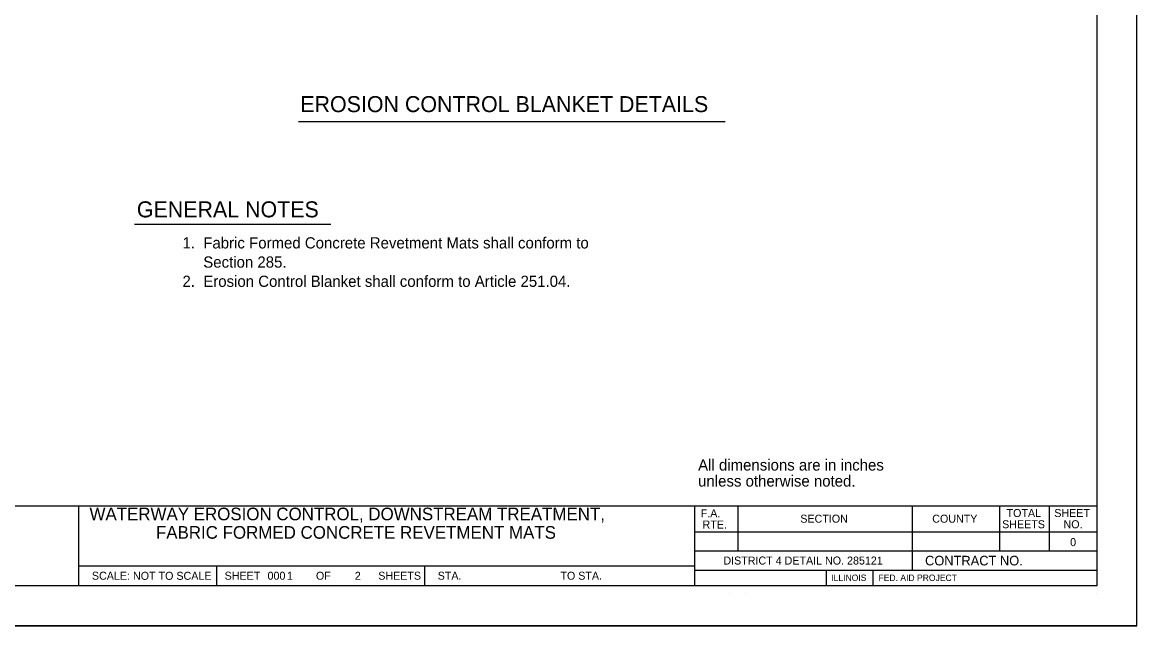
# Model space of a CAD drawing. Extents: x -0.02 to 2.83, y -0.09 to 1.83.
# Drawn here: x 1.673 to 2.833, y 0 to 0.628 of the extents above; entities that cross this region are included whole.
import ezdxf

# ---------------------------------------------------------------- set-up
doc = ezdxf.new("R2010")
doc.units = 0
for name, color, linetype in [('RD_Pr_Roadway_Notes', 7, 'Continuous'), ('SH_General_Details', 7, 'Continuous'), ('SH_Printer_Plotting_Border', 7, 'Continuous')]:
    doc.layers.add(name, color=color, linetype=linetype)

msp = doc.modelspace()

# ---------------------------------------------------------------- linework, layer by layer
at = {"layer": 'RD_Pr_Roadway_Notes'}
for p, q in [((1.9606, 0.5252), (2.4048, 0.5252)), ((1.7897, 0.4181), (1.994, 0.4181))]:
    msp.add_line(p, q, dxfattribs=at)
at = {"layer": 'SH_General_Details'}
for p, q in [((2.8333, 0), (2.8333, 1.8333)), ((0.1667, 0.125), (2.7917, 0.125)), ((1.7312, 0.125), (1.7312, 0.0417)), ((2.3729, 0.125), (2.3729, 0.0417)), ((2.4179, 0.125), (2.4179, 0.0779)), ((2.5995, 0.125), (2.5995, 0.0579)), ((2.6905, 0.125), (2.6905, 0.0779)), ((2.7423, 0.125), (2.7423, 0.0779)), ((2.3729, 0.0979), (2.7917, 0.0979)), ((2.3729, 0.0779), (2.7917, 0.0779)), ((1.7312, 0.0625), (2.3729, 0.0625)), ((1.875, 0.0625), (1.875, 0.0417)), ((2.0917, 0.0625), (2.0917, 0.0417)), ((2.3729, 0.0579), (2.7917, 0.0579)), ((2.5101, 0.0579), (2.5101, 0.0417)), ((2.5585, 0.0579), (2.5585, 0.0417)), ((2.4095, 0.0333), (2.4095, 0.0333)), ((2.4262, 0.0333), (2.4262, 0.0333)), ((2.7917, 0.0333), (2.7917, 0.0333)), ((2.8333, 0), (0, 0))]:
    msp.add_line(p, q, dxfattribs=at)
msp.add_lwpolyline([(0.1667, 1.7917), (2.7917, 1.7917), (2.7917, 0.0417), (0.1667, 0.0417)], close=True, dxfattribs=at)
at = {"layer": 'SH_Printer_Plotting_Border'}
msp.add_lwpolyline([(0, 0), (2.8333, 0), (2.8333, 1.8333), (0, 1.8333)], close=True, dxfattribs=at)

# ---------------------------------------------------------------- texts
at = {"layer": 'RD_Pr_Roadway_Notes'}
for s, height, p in [('EROSION CONTROL BLANKET DETAILS', 0.016667, (1.9623, 0.5349)), ('GENERAL NOTES', 0.016667, (1.7921, 0.4253)), ('1.  Fabric Formed Concrete Revetment Mats shall conform to', 0.011667, (1.8396, 0.3929)), ('     Section 285.', 0.011667, (1.8396, 0.3729)), ('2.  Erosion Control Blanket shall conform to Article 251.04.', 0.011667, (1.8396, 0.3529)), ('All dimensions are in inches', 0.011668, (2.3766, 0.1616)), ('unless otherwise noted.', 0.011668, (2.3766, 0.1449))]:
    msp.add_text(s, height=height, dxfattribs=at).set_placement(p)
at = {"layer": 'SH_General_Details'}
for s, height, p in [('WATERWAY EROSION CONTROL, DOWNSTREAM TREATMENT,', 0.013161, (1.7428, 0.1098)), ('F.A.  ', 0.00833, (2.3793, 0.1129)), ('TOTAL', 0.00833, (2.6978, 0.1132)), ('SHEET', 0.00833, (2.7475, 0.1132)), ('RTE.', 0.00833, (2.3812, 0.1012)), ('SECTION', 0.00833, (2.483, 0.1073)), ('COUNTY', 0.00833, (2.6204, 0.1073)), ('SHEETS', 0.00833, (2.6932, 0.1015)), ('NO.', 0.00833, (2.7571, 0.1015)), ('FABRIC FORMED CONCRETE REVETMENT MATS', 0.013161, (1.812, 0.0906)), ('0', 0.00833, (2.764, 0.0829)), ('DISTRICT 4 DETAIL NO. 285121', 0.008333, (2.4029, 0.0637)), ('CONTRACT NO.      ', 0.01, (2.6129, 0.0628)), ('SCALE:          ', 0.008333, (1.7453, 0.0479)), ('NOT TO SCALE', 0.008333, (1.7881, 0.0478)), ('SHEET', 0.00833, (1.8835, 0.0479)), ('000', 0.00833, (1.9282, 0.0479)), ('1', 0.00833, (1.9484, 0.0478)), ('OF', 0.00833, (1.9786, 0.0479)), ('2', 0.00833, (2.0191, 0.0478)), ('SHEETS', 0.00833, (2.0435, 0.0479)), ('STA.', 0.00833, (2.1054, 0.0479)), ('TO STA.', 0.00833, (2.2332, 0.0479)), ('ILLINOIS', 0.00667, (2.5152, 0.0466)), ('FED. AID PROJECT', 0.006667, (2.5644, 0.0466))]:
    msp.add_text(s, height=height, dxfattribs=at).set_placement(p)

doc.saveas('drawing.dxf')
